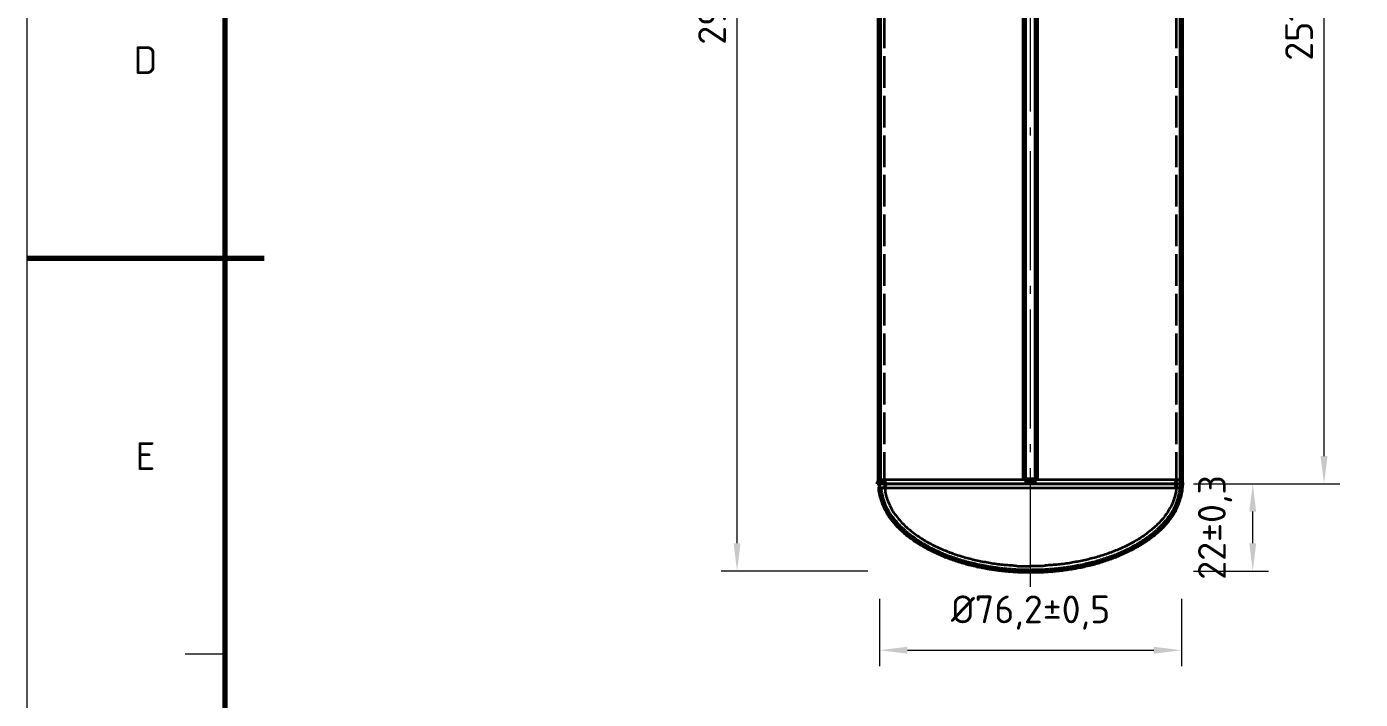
# Model space of a CAD drawing. Header units: millimetres. Extents: x 0 to 594, y 0 to 420.
# Drawn here: x 0 to 168.4, y 154.3 to 239.2 of the extents above; entities that cross this region are included whole.
import ezdxf
from ezdxf.enums import TextEntityAlignment as Align

# ---------------------------------------------------------------- set-up
doc = ezdxf.new("R2010")
doc.units = ezdxf.units.MM
doc.linetypes.add('IRAM-E-TRAZOS', pattern=[5, 4, -1])
doc.linetypes.add('IRAM-F-TRAZO-PUNTO', pattern=[20, 15, -2, 1, -2])
for name, color, linetype, lineweight in [('01-VISIBLE', 7, 'CONTINUOUS', 70), ('02-OCULTA', 4, 'IRAM-E-TRAZOS', 35), ('03-EJE', 1, 'IRAM-F-TRAZO-PUNTO', 18), ('04-COTA', 3, 'CONTINUOUS', 18), ('06-TEXTO', 7, 'CONTINUOUS', 25), ('07-RECUADRO', 7, 'CONTINUOUS', 70), ('08-FINA', 5, 'CONTINUOUS', 18)]:
    doc.layers.add(name, color=color, linetype=linetype, lineweight=lineweight)
doc.styles.add('ISO3098', font='isocpeur.ttf')
doc.dimstyles.new('FLAMA-IRAM', dxfattribs={"dimtxt": 3.5, "dimasz": 3.5, "dimexe": 2, "dimexo": 1.5, "dimgap": 1, "dimtad": 1, "dimdec": 1, "dimtxsty": 'ISO3098', "dimblk": 'IRAM_FLECHA', "dimblk1": 'IRAM_FLECHA', "dimblk2": 'IRAM_FLECHA', "dimcen": 2.5, "dimclrd": 3, "dimclre": 3, "dimclrt": 3, "dimazin": 3, "dimtfac": 1, "dimtmove": 0, "dimatfit": 3, "dimlwd": 18, "dimlwe": 18})

# ---------------------------------------------------------------- blocks, each defined once
blk = doc.blocks.new('IRAM_FLECHA')
blk.add_solid([(0, 0), (-1, 0.125), (-1, -0.125)])

msp = doc.modelspace()

# ---------------------------------------------------------------- linework, layer by layer
at = {"layer": '01-VISIBLE'}
for p, q in [((107.675, 181.89), (107.675, 306.985)), ((125.975, 182), (125.975, 306.875)), ((127.475, 182), (127.475, 306.875)), ((145.775, 181.5), (145.775, 307.375)), ((125.975, 182), (127.475, 182))]:
    msp.add_line(p, q, dxfattribs=at)
for points in [[(107.987, 182), (107.858, 181.983), (107.737, 181.933), (107.634, 181.854), (107.554, 181.75), (107.505, 181.629), (107.487, 181.5)], [(107.681, 181.105), (107.692, 180.905), (107.714, 180.706), (107.749, 180.509), (107.79, 180.313), (107.834, 180.117), (107.88, 179.922), (107.93, 179.728), (107.985, 179.536), (108.044, 179.344), (108.11, 179.155), (108.182, 178.969), (108.261, 178.784), (108.345, 178.603), (108.434, 178.423), (108.528, 178.246), (108.625, 178.071), (108.727, 177.899), (108.832, 177.728), (108.94, 177.56), (109.052, 177.394), (109.168, 177.231), (109.288, 177.07), (109.411, 176.912), (109.537, 176.756), (109.666, 176.603), (109.798, 176.453), (109.933, 176.305), (110.071, 176.159), (110.211, 176.016), (110.354, 175.876), (110.499, 175.737), (110.646, 175.601), (110.795, 175.468), (110.946, 175.337), (111.099, 175.208), (111.255, 175.081), (111.412, 174.957), (111.57, 174.835), (111.731, 174.715), (111.893, 174.597), (112.057, 174.482), (112.222, 174.368), (112.388, 174.257), (112.556, 174.148), (112.725, 174.04), (112.895, 173.935), (113.067, 173.832), (113.24, 173.731), (113.414, 173.631), (113.588, 173.534), (113.764, 173.438), (113.941, 173.344), (114.119, 173.252), (114.298, 173.162), (114.478, 173.074), (114.659, 172.988), (114.84, 172.903), (115.022, 172.82), (115.206, 172.739), (115.389, 172.659), (115.574, 172.581), (115.759, 172.505), (115.945, 172.431), (116.131, 172.358), (116.319, 172.286), (116.506, 172.216), (116.695, 172.148), (116.883, 172.082), (117.073, 172.017), (117.263, 171.953), (117.453, 171.891), (117.644, 171.83), (117.835, 171.771), (118.027, 171.714), (118.219, 171.657), (118.412, 171.603), (118.605, 171.549), (118.799, 171.498), (118.992, 171.447), (119.187, 171.398), (119.381, 171.35), (119.576, 171.304), (119.771, 171.259), (119.967, 171.216), (120.162, 171.173), (120.358, 171.133), (120.555, 171.093), (120.751, 171.055), (120.948, 171.018), (121.145, 170.982), (121.343, 170.948), (121.54, 170.915), (121.738, 170.884), (121.936, 170.853), (122.134, 170.824), (122.332, 170.796), (122.531, 170.77), (122.73, 170.745), (122.928, 170.721), (123.127, 170.698), (123.326, 170.676), (123.526, 170.656), (123.725, 170.637), (123.925, 170.619), (124.124, 170.603), (124.324, 170.588), (124.524, 170.574), (124.724, 170.561), (124.923, 170.549), (125.123, 170.539), (125.324, 170.53), (125.524, 170.522), (125.724, 170.515), (125.924, 170.51), (126.124, 170.506), (126.324, 170.503), (126.525, 170.501), (126.725, 170.5)], [(126.725, 170.5), (126.925, 170.501), (127.125, 170.502), (127.326, 170.505), (127.526, 170.51), (127.726, 170.515), (127.926, 170.522), (128.126, 170.53), (128.326, 170.539), (128.526, 170.549), (128.726, 170.561), (128.926, 170.574), (129.126, 170.588), (129.325, 170.603), (129.525, 170.619), (129.724, 170.637), (129.924, 170.656), (130.123, 170.676), (130.322, 170.698), (130.521, 170.721), (130.72, 170.745), (130.918, 170.77), (131.117, 170.796), (131.315, 170.824), (131.513, 170.853), (131.711, 170.883), (131.909, 170.915), (132.106, 170.948), (132.304, 170.982), (132.501, 171.018), (132.697, 171.055), (132.894, 171.093), (133.09, 171.132), (133.286, 171.173), (133.482, 171.215), (133.677, 171.259), (133.873, 171.304), (134.067, 171.35), (134.262, 171.398), (134.456, 171.447), (134.65, 171.497), (134.843, 171.549), (135.036, 171.602), (135.229, 171.657), (135.421, 171.713), (135.613, 171.771), (135.804, 171.83), (135.995, 171.89), (136.185, 171.952), (136.375, 172.016), (136.564, 172.081), (136.753, 172.148), (136.942, 172.216), (137.129, 172.285), (137.316, 172.357), (137.503, 172.43), (137.689, 172.504), (137.874, 172.581), (138.058, 172.658), (138.242, 172.738), (138.425, 172.819), (138.607, 172.902), (138.789, 172.987), (138.969, 173.073), (139.149, 173.161), (139.328, 173.251), (139.506, 173.343), (139.683, 173.437), (139.859, 173.532), (140.034, 173.63), (140.208, 173.729), (140.38, 173.83), (140.552, 173.933), (140.722, 174.039), (140.892, 174.146), (141.059, 174.255), (141.226, 174.366), (141.391, 174.48), (141.554, 174.595), (141.716, 174.713), (141.877, 174.833), (142.036, 174.955), (142.193, 175.079), (142.348, 175.205), (142.501, 175.334), (142.652, 175.465), (142.802, 175.599), (142.949, 175.735), (143.094, 175.873), (143.236, 176.014), (143.376, 176.157), (143.514, 176.302), (143.649, 176.45), (143.781, 176.6), (143.91, 176.753), (144.037, 176.908), (144.16, 177.066), (144.279, 177.227), (144.395, 177.39), (144.507, 177.556), (144.616, 177.724), (144.721, 177.895), (144.822, 178.068), (144.92, 178.242), (145.014, 178.419), (145.103, 178.598), (145.187, 178.78), (145.266, 178.964), (145.338, 179.151), (145.404, 179.34), (145.464, 179.531), (145.518, 179.724), (145.568, 179.918), (145.615, 180.112), (145.659, 180.308), (145.7, 180.504), (145.735, 180.701), (145.757, 180.9), (145.769, 181.1), (145.774, 181.3), (145.775, 181.5)]]:
    msp.add_lwpolyline(points, dxfattribs=at)
at = {"layer": '02-OCULTA'}
for p, q in [((108.3, 181.5), (108.3, 307.375)), ((125.975, 182), (125.975, 306.875)), ((127.475, 182), (127.475, 306.875)), ((145.15, 181.5), (145.15, 307.375)), ((107.675, 181.5), (107.675, 181.89)), ((127.475, 182), (125.975, 182))]:
    msp.add_line(p, q, dxfattribs=at)
for points in [[(107.987, 182), (108.204, 181.95), (108.378, 181.812), (108.475, 181.611), (108.475, 181.389), (108.378, 181.188), (108.204, 181.05), (107.987, 181)], [(145.462, 182), (145.262, 182), (145.062, 182), (144.861, 182), (144.661, 182), (144.461, 182), (144.26, 182), (144.06, 182), (143.859, 182), (143.659, 182), (143.459, 182), (143.258, 182), (143.058, 182), (142.857, 182), (142.657, 182), (142.456, 182), (142.256, 182), (142.056, 182), (141.855, 182), (141.655, 182), (141.454, 182), (141.254, 182), (141.054, 182), (140.853, 182), (140.653, 182), (140.452, 182), (140.252, 182), (140.052, 182), (139.851, 182), (139.651, 182), (139.45, 182), (139.25, 182), (139.05, 182), (138.849, 182), (138.649, 182), (138.448, 182), (138.248, 182), (138.048, 182), (137.847, 182), (137.647, 182), (137.446, 182), (137.246, 182), (137.046, 182), (136.845, 182), (136.645, 182), (136.444, 182), (136.244, 182), (136.044, 182), (135.843, 182), (135.643, 182), (135.442, 182), (135.242, 182), (135.042, 182), (134.841, 182), (134.641, 182), (134.44, 182), (134.24, 182), (134.04, 182), (133.839, 182), (133.639, 182), (133.438, 182), (133.238, 182), (133.038, 182), (132.837, 182), (132.637, 182), (132.436, 182), (132.236, 182), (132.036, 182), (131.835, 182), (131.635, 182), (131.434, 182), (131.234, 182), (131.034, 182), (130.833, 182), (130.633, 182), (130.432, 182), (130.232, 182), (130.032, 182), (129.831, 182), (129.631, 182), (129.43, 182), (129.23, 182), (129.03, 182), (128.829, 182), (128.629, 182), (128.428, 182), (128.228, 182), (128.028, 182), (127.827, 182), (127.627, 182), (127.426, 182), (127.226, 182), (127.026, 182), (126.825, 182), (126.625, 182), (126.424, 182), (126.224, 182), (126.024, 182), (125.823, 182), (125.623, 182), (125.422, 182), (125.222, 182), (125.022, 182), (124.821, 182), (124.621, 182), (124.42, 182), (124.22, 182), (124.02, 182), (123.819, 182), (123.619, 182), (123.418, 182), (123.218, 182), (123.018, 182), (122.817, 182), (122.617, 182), (122.416, 182), (122.216, 182), (122.016, 182), (121.815, 182), (121.615, 182), (121.414, 182), (121.214, 182), (121.014, 182), (120.813, 182), (120.613, 182), (120.412, 182), (120.212, 182), (120.012, 182), (119.811, 182), (119.611, 182), (119.41, 182), (119.21, 182), (119.01, 182), (118.809, 182), (118.609, 182), (118.408, 182), (118.208, 182), (118.008, 182), (117.807, 182), (117.607, 182), (117.406, 182), (117.206, 182), (117.006, 182), (116.805, 182), (116.605, 182), (116.404, 182), (116.204, 182), (116.004, 182), (115.803, 182), (115.603, 182), (115.402, 182), (115.202, 182), (115.002, 182), (114.801, 182), (114.601, 182), (114.4, 182), (114.2, 182), (114, 182), (113.799, 182), (113.599, 182), (113.398, 182), (113.198, 182), (112.998, 182), (112.797, 182), (112.597, 182), (112.396, 182), (112.196, 182), (111.996, 182), (111.795, 182), (111.595, 182), (111.394, 182), (111.194, 182), (110.994, 182), (110.793, 182), (110.593, 182), (110.392, 182), (110.192, 182), (109.992, 182), (109.791, 182), (109.591, 182), (109.39, 182), (109.19, 182), (108.99, 182), (108.789, 182), (108.589, 182), (108.388, 182), (108.188, 182), (107.987, 182)], [(145.462, 182), (145.262, 182), (145.062, 182), (144.861, 182), (144.661, 182), (144.46, 182), (144.26, 182), (144.06, 182), (143.859, 182), (143.659, 182), (143.458, 182), (143.258, 182), (143.058, 182), (142.857, 182), (142.657, 182), (142.456, 182), (142.256, 182), (142.056, 182), (141.855, 182), (141.655, 182), (141.454, 182), (141.254, 182), (141.054, 182), (140.853, 182), (140.653, 182), (140.452, 182), (140.252, 182), (140.052, 182), (139.851, 182), (139.651, 182), (139.45, 182), (139.25, 182), (139.05, 182), (138.849, 182), (138.649, 182), (138.448, 182), (138.248, 182), (138.048, 182), (137.847, 182), (137.647, 182), (137.446, 182), (137.246, 182), (137.046, 182), (136.845, 182), (136.645, 182), (136.444, 182), (136.244, 182), (136.044, 182), (135.843, 182), (135.643, 182), (135.442, 182), (135.242, 182), (135.042, 182), (134.841, 182), (134.641, 182), (134.44, 182), (134.24, 182), (134.04, 182), (133.839, 182), (133.639, 182), (133.438, 182), (133.238, 182), (133.038, 182), (132.837, 182), (132.637, 182), (132.436, 182), (132.236, 182), (132.036, 182), (131.835, 182), (131.635, 182), (131.434, 182), (131.234, 182), (131.034, 182), (130.833, 182), (130.633, 182), (130.432, 182), (130.232, 182), (130.032, 182), (129.831, 182), (129.631, 182), (129.43, 182), (129.23, 182), (129.03, 182), (128.829, 182), (128.629, 182), (128.428, 182), (128.228, 182), (128.028, 182), (127.827, 182), (127.627, 182), (127.426, 182), (127.226, 182), (127.026, 182), (126.825, 182), (126.625, 182), (126.424, 182), (126.224, 182), (126.024, 182), (125.823, 182), (125.623, 182), (125.422, 182), (125.222, 182), (125.022, 182), (124.821, 182), (124.621, 182), (124.42, 182), (124.22, 182), (124.02, 182), (123.819, 182), (123.619, 182), (123.418, 182), (123.218, 182), (123.018, 182), (122.817, 182), (122.617, 182), (122.416, 182), (122.216, 182), (122.016, 182), (121.815, 182), (121.615, 182), (121.414, 182), (121.214, 182), (121.014, 182), (120.813, 182), (120.613, 182), (120.412, 182), (120.212, 182), (120.012, 182), (119.811, 182), (119.611, 182), (119.41, 182), (119.21, 182), (119.01, 182), (118.809, 182), (118.609, 182), (118.408, 182), (118.208, 182), (118.008, 182), (117.807, 182), (117.607, 182), (117.406, 182), (117.206, 182), (117.006, 182), (116.805, 182), (116.605, 182), (116.404, 182), (116.204, 182), (116.004, 182), (115.803, 182), (115.603, 182), (115.402, 182), (115.202, 182), (115.002, 182), (114.801, 182), (114.601, 182), (114.4, 182), (114.2, 182), (114, 182), (113.799, 182), (113.599, 182), (113.398, 182), (113.198, 182), (112.998, 182), (112.797, 182), (112.597, 182), (112.396, 182), (112.196, 182), (111.996, 182), (111.795, 182), (111.595, 182), (111.394, 182), (111.194, 182), (110.994, 182), (110.793, 182), (110.593, 182), (110.392, 182), (110.192, 182), (109.992, 182), (109.791, 182), (109.591, 182), (109.39, 182), (109.19, 182), (108.99, 182), (108.789, 182), (108.589, 182), (108.388, 182), (108.188, 182), (107.987, 182)], [(107.487, 181.5), (107.505, 181.371), (107.554, 181.25), (107.634, 181.146), (107.737, 181.067), (107.858, 181.017), (107.987, 181)], [(145.775, 181.5), (145.574, 181.5), (145.374, 181.5), (145.173, 181.5), (144.973, 181.5), (144.772, 181.5), (144.572, 181.5), (144.371, 181.5), (144.171, 181.5), (143.97, 181.5), (143.77, 181.5), (143.569, 181.5), (143.369, 181.5), (143.168, 181.5), (142.968, 181.5), (142.767, 181.5), (142.567, 181.5), (142.366, 181.5), (142.166, 181.5), (141.965, 181.5), (141.764, 181.5), (141.564, 181.5), (141.363, 181.5), (141.163, 181.5), (140.962, 181.5), (140.762, 181.5), (140.561, 181.5), (140.361, 181.5), (140.16, 181.5), (139.96, 181.5), (139.759, 181.5), (139.559, 181.5), (139.358, 181.5), (139.158, 181.5), (138.957, 181.5), (138.757, 181.5), (138.556, 181.5), (138.356, 181.5), (138.155, 181.5), (137.954, 181.5), (137.754, 181.5), (137.553, 181.5), (137.353, 181.5), (137.152, 181.5), (136.952, 181.5), (136.751, 181.5), (136.551, 181.5), (136.35, 181.5), (136.15, 181.5), (135.949, 181.5), (135.749, 181.5), (135.548, 181.5), (135.348, 181.5), (135.147, 181.5), (134.947, 181.5), (134.746, 181.5), (134.546, 181.5), (134.345, 181.5), (134.144, 181.5), (133.944, 181.5), (133.743, 181.5), (133.543, 181.5), (133.342, 181.5), (133.142, 181.5), (132.941, 181.5), (132.741, 181.5), (132.54, 181.5), (132.34, 181.5), (132.139, 181.5), (131.939, 181.5), (131.738, 181.5), (131.538, 181.5), (131.337, 181.5), (131.137, 181.5), (130.936, 181.5), (130.736, 181.5), (130.535, 181.5), (130.334, 181.5), (130.134, 181.5), (129.933, 181.5), (129.733, 181.5), (129.532, 181.5), (129.332, 181.5), (129.131, 181.5), (128.931, 181.5), (128.73, 181.5), (128.53, 181.5), (128.329, 181.5), (128.129, 181.5), (127.928, 181.5), (127.728, 181.5), (127.527, 181.5), (127.327, 181.5), (127.126, 181.5), (126.926, 181.5), (126.725, 181.5), (126.524, 181.5), (126.324, 181.5), (126.123, 181.5), (125.923, 181.5), (125.722, 181.5), (125.522, 181.5), (125.321, 181.5), (125.121, 181.5), (124.92, 181.5), (124.72, 181.5), (124.519, 181.5), (124.319, 181.5), (124.118, 181.5), (123.918, 181.5), (123.717, 181.5), (123.517, 181.5), (123.316, 181.5), (123.116, 181.5), (122.915, 181.5), (122.714, 181.5), (122.514, 181.5), (122.313, 181.5), (122.113, 181.5), (121.912, 181.5), (121.712, 181.5), (121.511, 181.5), (121.311, 181.5), (121.11, 181.5), (120.91, 181.5), (120.709, 181.5), (120.509, 181.5), (120.308, 181.5), (120.108, 181.5), (119.907, 181.5), (119.707, 181.5), (119.506, 181.5), (119.306, 181.5), (119.105, 181.5), (118.904, 181.5), (118.704, 181.5), (118.503, 181.5), (118.303, 181.5), (118.102, 181.5), (117.902, 181.5), (117.701, 181.5), (117.501, 181.5), (117.3, 181.5), (117.1, 181.5), (116.899, 181.5), (116.699, 181.5), (116.498, 181.5), (116.298, 181.5), (116.097, 181.5), (115.897, 181.5), (115.696, 181.5), (115.496, 181.5), (115.295, 181.5), (115.094, 181.5), (114.894, 181.5), (114.693, 181.5), (114.493, 181.5), (114.292, 181.5), (114.092, 181.5), (113.891, 181.5), (113.691, 181.5), (113.49, 181.5), (113.29, 181.5), (113.089, 181.5), (112.889, 181.5), (112.688, 181.5), (112.488, 181.5), (112.287, 181.5), (112.087, 181.5), (111.886, 181.5), (111.686, 181.5), (111.485, 181.5), (111.284, 181.5), (111.084, 181.5), (110.883, 181.5), (110.683, 181.5), (110.482, 181.5), (110.282, 181.5), (110.081, 181.5), (109.881, 181.5), (109.68, 181.5), (109.48, 181.5), (109.279, 181.5), (109.079, 181.5), (108.878, 181.5), (108.678, 181.5), (108.477, 181.5), (108.277, 181.5), (108.076, 181.5), (107.876, 181.5), (107.675, 181.5)], [(107.675, 181.5), (107.876, 181.5), (108.076, 181.5), (108.277, 181.5), (108.477, 181.5), (108.678, 181.5), (108.878, 181.5), (109.079, 181.5), (109.279, 181.5), (109.48, 181.5), (109.68, 181.5), (109.881, 181.5), (110.081, 181.5), (110.282, 181.5), (110.482, 181.5), (110.683, 181.5), (110.883, 181.5), (111.084, 181.5), (111.284, 181.5), (111.485, 181.5), (111.686, 181.5), (111.886, 181.5), (112.087, 181.5), (112.287, 181.5), (112.488, 181.5), (112.688, 181.5), (112.889, 181.5), (113.089, 181.5), (113.29, 181.5), (113.49, 181.5), (113.691, 181.5), (113.891, 181.5), (114.092, 181.5), (114.292, 181.5), (114.493, 181.5), (114.693, 181.5), (114.894, 181.5), (115.094, 181.5), (115.295, 181.5), (115.496, 181.5), (115.696, 181.5), (115.897, 181.5), (116.097, 181.5), (116.298, 181.5), (116.498, 181.5), (116.699, 181.5), (116.899, 181.5), (117.1, 181.5), (117.3, 181.5), (117.501, 181.5), (117.701, 181.5), (117.902, 181.5), (118.102, 181.5), (118.303, 181.5), (118.503, 181.5), (118.704, 181.5), (118.904, 181.5), (119.105, 181.5), (119.306, 181.5), (119.506, 181.5), (119.707, 181.5), (119.907, 181.5), (120.108, 181.5), (120.308, 181.5), (120.509, 181.5), (120.709, 181.5), (120.91, 181.5), (121.11, 181.5), (121.311, 181.5), (121.511, 181.5), (121.712, 181.5), (121.912, 181.5), (122.113, 181.5), (122.313, 181.5), (122.514, 181.5), (122.714, 181.5), (122.915, 181.5), (123.116, 181.5), (123.316, 181.5), (123.517, 181.5), (123.717, 181.5), (123.918, 181.5), (124.118, 181.5), (124.319, 181.5), (124.519, 181.5), (124.72, 181.5), (124.92, 181.5), (125.121, 181.5), (125.321, 181.5), (125.522, 181.5), (125.722, 181.5), (125.923, 181.5), (126.123, 181.5), (126.324, 181.5), (126.524, 181.5), (126.725, 181.5), (126.926, 181.5), (127.126, 181.5), (127.327, 181.5), (127.527, 181.5), (127.728, 181.5), (127.928, 181.5), (128.129, 181.5), (128.329, 181.5), (128.53, 181.5), (128.73, 181.5), (128.931, 181.5), (129.131, 181.5), (129.332, 181.5), (129.532, 181.5), (129.733, 181.5), (129.933, 181.5), (130.134, 181.5), (130.334, 181.5), (130.535, 181.5), (130.736, 181.5), (130.936, 181.5), (131.137, 181.5), (131.337, 181.5), (131.538, 181.5), (131.738, 181.5), (131.939, 181.5), (132.139, 181.5), (132.34, 181.5), (132.54, 181.5), (132.741, 181.5), (132.941, 181.5), (133.142, 181.5), (133.342, 181.5), (133.543, 181.5), (133.743, 181.5), (133.944, 181.5), (134.144, 181.5), (134.345, 181.5), (134.546, 181.5), (134.746, 181.5), (134.947, 181.5), (135.147, 181.5), (135.348, 181.5), (135.548, 181.5), (135.749, 181.5), (135.949, 181.5), (136.15, 181.5), (136.35, 181.5), (136.551, 181.5), (136.751, 181.5), (136.952, 181.5), (137.152, 181.5), (137.353, 181.5), (137.553, 181.5), (137.754, 181.5), (137.954, 181.5), (138.155, 181.5), (138.356, 181.5), (138.556, 181.5), (138.757, 181.5), (138.957, 181.5), (139.158, 181.5), (139.358, 181.5), (139.559, 181.5), (139.759, 181.5), (139.96, 181.5), (140.16, 181.5), (140.361, 181.5), (140.561, 181.5), (140.762, 181.5), (140.962, 181.5), (141.163, 181.5), (141.363, 181.5), (141.564, 181.5), (141.764, 181.5), (141.965, 181.5), (142.166, 181.5), (142.366, 181.5), (142.567, 181.5), (142.767, 181.5), (142.968, 181.5), (143.168, 181.5), (143.369, 181.5), (143.569, 181.5), (143.77, 181.5), (143.97, 181.5), (144.171, 181.5), (144.371, 181.5), (144.572, 181.5), (144.772, 181.5), (144.973, 181.5), (145.173, 181.5), (145.374, 181.5), (145.574, 181.5), (145.775, 181.5)], [(145.775, 181.5), (145.574, 181.5), (145.374, 181.5), (145.173, 181.5), (144.973, 181.5), (144.772, 181.5), (144.572, 181.5), (144.371, 181.5), (144.171, 181.5), (143.97, 181.5), (143.77, 181.5), (143.569, 181.5), (143.369, 181.5), (143.168, 181.5), (142.968, 181.5), (142.767, 181.5), (142.567, 181.5), (142.366, 181.5), (142.166, 181.5), (141.965, 181.5), (141.764, 181.5), (141.564, 181.5), (141.363, 181.5), (141.163, 181.5), (140.962, 181.5), (140.762, 181.5), (140.561, 181.5), (140.361, 181.5), (140.16, 181.5), (139.96, 181.5), (139.759, 181.5), (139.559, 181.5), (139.358, 181.5), (139.158, 181.5), (138.957, 181.5), (138.757, 181.5), (138.556, 181.5), (138.356, 181.5), (138.155, 181.5), (137.954, 181.5), (137.754, 181.5), (137.553, 181.5), (137.353, 181.5), (137.152, 181.5), (136.952, 181.5), (136.751, 181.5), (136.551, 181.5), (136.35, 181.5), (136.15, 181.5), (135.949, 181.5), (135.749, 181.5), (135.548, 181.5), (135.348, 181.5), (135.147, 181.5), (134.947, 181.5), (134.746, 181.5), (134.546, 181.5), (134.345, 181.5), (134.144, 181.5), (133.944, 181.5), (133.743, 181.5), (133.543, 181.5), (133.342, 181.5), (133.142, 181.5), (132.941, 181.5), (132.741, 181.5), (132.54, 181.5), (132.34, 181.5), (132.139, 181.5), (131.939, 181.5), (131.738, 181.5), (131.538, 181.5), (131.337, 181.5), (131.137, 181.5), (130.936, 181.5), (130.736, 181.5), (130.535, 181.5), (130.334, 181.5), (130.134, 181.5), (129.933, 181.5), (129.733, 181.5), (129.532, 181.5), (129.332, 181.5), (129.131, 181.5), (128.931, 181.5), (128.73, 181.5), (128.53, 181.5), (128.329, 181.5), (128.129, 181.5), (127.928, 181.5), (127.728, 181.5), (127.527, 181.5), (127.327, 181.5), (127.126, 181.5), (126.926, 181.5), (126.725, 181.5), (126.524, 181.5), (126.324, 181.5), (126.123, 181.5), (125.923, 181.5), (125.722, 181.5), (125.522, 181.5), (125.321, 181.5), (125.121, 181.5), (124.92, 181.5), (124.72, 181.5), (124.519, 181.5), (124.319, 181.5), (124.118, 181.5), (123.918, 181.5), (123.717, 181.5), (123.517, 181.5), (123.316, 181.5), (123.116, 181.5), (122.915, 181.5), (122.714, 181.5), (122.514, 181.5), (122.313, 181.5), (122.113, 181.5), (121.912, 181.5), (121.712, 181.5), (121.511, 181.5), (121.311, 181.5), (121.11, 181.5), (120.91, 181.5), (120.709, 181.5), (120.509, 181.5), (120.308, 181.5), (120.108, 181.5), (119.907, 181.5), (119.707, 181.5), (119.506, 181.5), (119.306, 181.5), (119.105, 181.5), (118.904, 181.5), (118.704, 181.5), (118.503, 181.5), (118.303, 181.5), (118.102, 181.5), (117.902, 181.5), (117.701, 181.5), (117.501, 181.5), (117.3, 181.5), (117.1, 181.5), (116.899, 181.5), (116.699, 181.5), (116.498, 181.5), (116.298, 181.5), (116.097, 181.5), (115.897, 181.5), (115.696, 181.5), (115.496, 181.5), (115.295, 181.5), (115.094, 181.5), (114.894, 181.5), (114.693, 181.5), (114.493, 181.5), (114.292, 181.5), (114.092, 181.5), (113.891, 181.5), (113.691, 181.5), (113.49, 181.5), (113.29, 181.5), (113.089, 181.5), (112.889, 181.5), (112.688, 181.5), (112.488, 181.5), (112.287, 181.5), (112.087, 181.5), (111.886, 181.5), (111.686, 181.5), (111.485, 181.5), (111.284, 181.5), (111.084, 181.5), (110.883, 181.5), (110.683, 181.5), (110.482, 181.5), (110.282, 181.5), (110.081, 181.5), (109.881, 181.5), (109.68, 181.5), (109.48, 181.5), (109.279, 181.5), (109.079, 181.5), (108.878, 181.5), (108.678, 181.5), (108.477, 181.5), (108.277, 181.5), (108.076, 181.5), (107.876, 181.5), (107.675, 181.5)], [(107.675, 181.5), (107.876, 181.5), (108.076, 181.5), (108.277, 181.5), (108.477, 181.5), (108.678, 181.5), (108.878, 181.5), (109.079, 181.5), (109.279, 181.5), (109.48, 181.5), (109.68, 181.5), (109.881, 181.5), (110.081, 181.5), (110.282, 181.5), (110.482, 181.5), (110.683, 181.5), (110.883, 181.5), (111.084, 181.5), (111.284, 181.5), (111.485, 181.5), (111.686, 181.5), (111.886, 181.5), (112.087, 181.5), (112.287, 181.5), (112.488, 181.5), (112.688, 181.5), (112.889, 181.5), (113.089, 181.5), (113.29, 181.5), (113.49, 181.5), (113.691, 181.5), (113.891, 181.5), (114.092, 181.5), (114.292, 181.5), (114.493, 181.5), (114.693, 181.5), (114.894, 181.5), (115.094, 181.5), (115.295, 181.5), (115.496, 181.5), (115.696, 181.5), (115.897, 181.5), (116.097, 181.5), (116.298, 181.5), (116.498, 181.5), (116.699, 181.5), (116.899, 181.5), (117.1, 181.5), (117.3, 181.5), (117.501, 181.5), (117.701, 181.5), (117.902, 181.5), (118.102, 181.5), (118.303, 181.5), (118.503, 181.5), (118.704, 181.5), (118.904, 181.5), (119.105, 181.5), (119.306, 181.5), (119.506, 181.5), (119.707, 181.5), (119.907, 181.5), (120.108, 181.5), (120.308, 181.5), (120.509, 181.5), (120.709, 181.5), (120.91, 181.5), (121.11, 181.5), (121.311, 181.5), (121.511, 181.5), (121.712, 181.5), (121.912, 181.5), (122.113, 181.5), (122.313, 181.5), (122.514, 181.5), (122.714, 181.5), (122.915, 181.5), (123.116, 181.5), (123.316, 181.5), (123.517, 181.5), (123.717, 181.5), (123.918, 181.5), (124.118, 181.5), (124.319, 181.5), (124.519, 181.5), (124.72, 181.5), (124.92, 181.5), (125.121, 181.5), (125.321, 181.5), (125.522, 181.5), (125.722, 181.5), (125.923, 181.5), (126.123, 181.5), (126.324, 181.5), (126.524, 181.5), (126.725, 181.5), (126.926, 181.5), (127.126, 181.5), (127.327, 181.5), (127.527, 181.5), (127.728, 181.5), (127.928, 181.5), (128.129, 181.5), (128.329, 181.5), (128.53, 181.5), (128.73, 181.5), (128.931, 181.5), (129.131, 181.5), (129.332, 181.5), (129.532, 181.5), (129.733, 181.5), (129.933, 181.5), (130.134, 181.5), (130.334, 181.5), (130.535, 181.5), (130.736, 181.5), (130.936, 181.5), (131.137, 181.5), (131.337, 181.5), (131.538, 181.5), (131.738, 181.5), (131.939, 181.5), (132.139, 181.5), (132.34, 181.5), (132.54, 181.5), (132.741, 181.5), (132.941, 181.5), (133.142, 181.5), (133.342, 181.5), (133.543, 181.5), (133.743, 181.5), (133.944, 181.5), (134.144, 181.5), (134.345, 181.5), (134.546, 181.5), (134.746, 181.5), (134.947, 181.5), (135.147, 181.5), (135.348, 181.5), (135.548, 181.5), (135.749, 181.5), (135.949, 181.5), (136.15, 181.5), (136.35, 181.5), (136.551, 181.5), (136.751, 181.5), (136.952, 181.5), (137.152, 181.5), (137.353, 181.5), (137.553, 181.5), (137.754, 181.5), (137.954, 181.5), (138.155, 181.5), (138.356, 181.5), (138.556, 181.5), (138.757, 181.5), (138.957, 181.5), (139.158, 181.5), (139.358, 181.5), (139.559, 181.5), (139.759, 181.5), (139.96, 181.5), (140.16, 181.5), (140.361, 181.5), (140.561, 181.5), (140.762, 181.5), (140.962, 181.5), (141.163, 181.5), (141.363, 181.5), (141.564, 181.5), (141.764, 181.5), (141.965, 181.5), (142.166, 181.5), (142.366, 181.5), (142.567, 181.5), (142.767, 181.5), (142.968, 181.5), (143.168, 181.5), (143.369, 181.5), (143.569, 181.5), (143.77, 181.5), (143.97, 181.5), (144.171, 181.5), (144.371, 181.5), (144.572, 181.5), (144.772, 181.5), (144.973, 181.5), (145.173, 181.5), (145.374, 181.5), (145.574, 181.5), (145.775, 181.5)], [(107.675, 181.5), (107.675, 181.434), (107.675, 181.368), (107.676, 181.302), (107.677, 181.237), (107.679, 181.171), (107.681, 181.105)], [(107.987, 181), (108.188, 181), (108.388, 181), (108.589, 181), (108.789, 181), (108.99, 181), (109.19, 181), (109.39, 181), (109.591, 181), (109.791, 181), (109.992, 181), (110.192, 181), (110.392, 181), (110.593, 181), (110.793, 181), (110.994, 181), (111.194, 181), (111.394, 181), (111.595, 181), (111.795, 181), (111.996, 181), (112.196, 181), (112.396, 181), (112.597, 181), (112.797, 181), (112.998, 181), (113.198, 181), (113.398, 181), (113.599, 181), (113.799, 181), (114, 181), (114.2, 181), (114.4, 181), (114.601, 181), (114.801, 181), (115.002, 181), (115.202, 181), (115.402, 181), (115.603, 181), (115.803, 181), (116.004, 181), (116.204, 181), (116.404, 181), (116.605, 181), (116.805, 181), (117.006, 181), (117.206, 181), (117.406, 181), (117.607, 181), (117.807, 181), (118.008, 181), (118.208, 181), (118.408, 181), (118.609, 181), (118.809, 181), (119.01, 181), (119.21, 181), (119.41, 181), (119.611, 181), (119.811, 181), (120.012, 181), (120.212, 181), (120.412, 181), (120.613, 181), (120.813, 181), (121.014, 181), (121.214, 181), (121.414, 181), (121.615, 181), (121.815, 181), (122.016, 181), (122.216, 181), (122.416, 181), (122.617, 181), (122.817, 181), (123.018, 181), (123.218, 181), (123.418, 181), (123.619, 181), (123.819, 181), (124.02, 181), (124.22, 181), (124.42, 181), (124.621, 181), (124.821, 181), (125.022, 181), (125.222, 181), (125.422, 181), (125.623, 181), (125.823, 181), (126.024, 181), (126.224, 181), (126.424, 181), (126.625, 181), (126.825, 181), (127.026, 181), (127.226, 181), (127.426, 181), (127.627, 181), (127.827, 181), (128.028, 181), (128.228, 181), (128.428, 181), (128.629, 181), (128.829, 181), (129.03, 181), (129.23, 181), (129.43, 181), (129.631, 181), (129.831, 181), (130.032, 181), (130.232, 181), (130.432, 181), (130.633, 181), (130.833, 181), (131.034, 181), (131.234, 181), (131.434, 181), (131.635, 181), (131.835, 181), (132.036, 181), (132.236, 181), (132.436, 181), (132.637, 181), (132.837, 181), (133.038, 181), (133.238, 181), (133.438, 181), (133.639, 181), (133.839, 181), (134.04, 181), (134.24, 181), (134.44, 181), (134.641, 181), (134.841, 181), (135.042, 181), (135.242, 181), (135.442, 181), (135.643, 181), (135.843, 181), (136.044, 181), (136.244, 181), (136.444, 181), (136.645, 181), (136.845, 181), (137.046, 181), (137.246, 181), (137.446, 181), (137.647, 181), (137.847, 181), (138.048, 181), (138.248, 181), (138.448, 181), (138.649, 181), (138.849, 181), (139.05, 181), (139.25, 181), (139.45, 181), (139.651, 181), (139.851, 181), (140.052, 181), (140.252, 181), (140.452, 181), (140.653, 181), (140.853, 181), (141.054, 181), (141.254, 181), (141.454, 181), (141.655, 181), (141.855, 181), (142.056, 181), (142.256, 181), (142.456, 181), (142.657, 181), (142.857, 181), (143.058, 181), (143.258, 181), (143.458, 181), (143.659, 181), (143.859, 181), (144.06, 181), (144.26, 181), (144.46, 181), (144.661, 181), (144.861, 181), (145.062, 181), (145.262, 181), (145.462, 181)], [(107.987, 181), (108.188, 181), (108.388, 181), (108.589, 181), (108.789, 181), (108.989, 181), (109.19, 181), (109.39, 181), (109.591, 181), (109.791, 181), (109.991, 181), (110.192, 181), (110.392, 181), (110.593, 181), (110.793, 181), (110.993, 181), (111.194, 181), (111.394, 181), (111.595, 181), (111.795, 181), (111.996, 181), (112.196, 181), (112.396, 181), (112.597, 181), (112.797, 181), (112.998, 181), (113.198, 181), (113.398, 181), (113.599, 181), (113.799, 181), (114, 181), (114.2, 181), (114.4, 181), (114.601, 181), (114.801, 181), (115.002, 181), (115.202, 181), (115.402, 181), (115.603, 181), (115.803, 181), (116.004, 181), (116.204, 181), (116.404, 181), (116.605, 181), (116.805, 181), (117.006, 181), (117.206, 181), (117.406, 181), (117.607, 181), (117.807, 181), (118.008, 181), (118.208, 181), (118.408, 181), (118.609, 181), (118.809, 181), (119.01, 181), (119.21, 181), (119.41, 181), (119.611, 181), (119.811, 181), (120.012, 181), (120.212, 181), (120.412, 181), (120.613, 181), (120.813, 181), (121.014, 181), (121.214, 181), (121.414, 181), (121.615, 181), (121.815, 181), (122.016, 181), (122.216, 181), (122.416, 181), (122.617, 181), (122.817, 181), (123.018, 181), (123.218, 181), (123.418, 181), (123.619, 181), (123.819, 181), (124.02, 181), (124.22, 181), (124.42, 181), (124.621, 181), (124.821, 181), (125.022, 181), (125.222, 181), (125.422, 181), (125.623, 181), (125.823, 181), (126.024, 181), (126.224, 181), (126.424, 181), (126.625, 181), (126.825, 181), (127.026, 181), (127.226, 181), (127.426, 181), (127.627, 181), (127.827, 181), (128.028, 181), (128.228, 181), (128.428, 181), (128.629, 181), (128.829, 181), (129.03, 181), (129.23, 181), (129.43, 181), (129.631, 181), (129.831, 181), (130.032, 181), (130.232, 181), (130.432, 181), (130.633, 181), (130.833, 181), (131.034, 181), (131.234, 181), (131.434, 181), (131.635, 181), (131.835, 181), (132.036, 181), (132.236, 181), (132.436, 181), (132.637, 181), (132.837, 181), (133.038, 181), (133.238, 181), (133.438, 181), (133.639, 181), (133.839, 181), (134.04, 181), (134.24, 181), (134.44, 181), (134.641, 181), (134.841, 181), (135.042, 181), (135.242, 181), (135.442, 181), (135.643, 181), (135.843, 181), (136.044, 181), (136.244, 181), (136.444, 181), (136.645, 181), (136.845, 181), (137.046, 181), (137.246, 181), (137.446, 181), (137.647, 181), (137.847, 181), (138.048, 181), (138.248, 181), (138.448, 181), (138.649, 181), (138.849, 181), (139.05, 181), (139.25, 181), (139.45, 181), (139.651, 181), (139.851, 181), (140.052, 181), (140.252, 181), (140.452, 181), (140.653, 181), (140.853, 181), (141.054, 181), (141.254, 181), (141.454, 181), (141.655, 181), (141.855, 181), (142.056, 181), (142.256, 181), (142.456, 181), (142.657, 181), (142.857, 181), (143.058, 181), (143.258, 181), (143.458, 181), (143.659, 181), (143.859, 181), (144.06, 181), (144.26, 181), (144.46, 181), (144.661, 181), (144.861, 181), (145.062, 181), (145.262, 181), (145.462, 181)], [(145.15, 181.5), (144.95, 181.5), (144.749, 181.5), (144.549, 181.5), (144.349, 181.5), (144.149, 181.5), (143.948, 181.5), (143.748, 181.5), (143.548, 181.5), (143.348, 181.5), (143.147, 181.5), (142.947, 181.5), (142.747, 181.5), (142.546, 181.5), (142.346, 181.5), (142.146, 181.5), (141.946, 181.5), (141.745, 181.5), (141.545, 181.5), (141.345, 181.5), (141.145, 181.5), (140.944, 181.5), (140.744, 181.5), (140.544, 181.5), (140.343, 181.5), (140.143, 181.5), (139.943, 181.5), (139.743, 181.5), (139.542, 181.5), (139.342, 181.5), (139.142, 181.5), (138.942, 181.5), (138.741, 181.5), (138.541, 181.5), (138.341, 181.5), (138.14, 181.5), (137.94, 181.5), (137.74, 181.5), (137.54, 181.5), (137.339, 181.5), (137.139, 181.5), (136.939, 181.5), (136.739, 181.5), (136.538, 181.5), (136.338, 181.5), (136.138, 181.5), (135.938, 181.5), (135.737, 181.5), (135.537, 181.5), (135.337, 181.5), (135.136, 181.5), (134.936, 181.5), (134.736, 181.5), (134.536, 181.5), (134.335, 181.5), (134.135, 181.5), (133.935, 181.5), (133.735, 181.5), (133.534, 181.5), (133.334, 181.5), (133.134, 181.5), (132.933, 181.5), (132.733, 181.5), (132.533, 181.5), (132.333, 181.5), (132.132, 181.5), (131.932, 181.5), (131.732, 181.5), (131.532, 181.5), (131.331, 181.5), (131.131, 181.5), (130.931, 181.5), (130.73, 181.5), (130.53, 181.5), (130.33, 181.5), (130.13, 181.5), (129.929, 181.5), (129.729, 181.5), (129.529, 181.5), (129.329, 181.5), (129.128, 181.5), (128.928, 181.5), (128.728, 181.5), (128.527, 181.5), (128.327, 181.5), (128.127, 181.5), (127.927, 181.5), (127.726, 181.5), (127.526, 181.5), (127.326, 181.5), (127.126, 181.5), (126.925, 181.5), (126.725, 181.5), (126.525, 181.5), (126.324, 181.5), (126.124, 181.5), (125.924, 181.5), (125.724, 181.5), (125.523, 181.5), (125.323, 181.5), (125.123, 181.5), (124.923, 181.5), (124.722, 181.5), (124.522, 181.5), (124.322, 181.5), (124.121, 181.5), (123.921, 181.5), (123.721, 181.5), (123.521, 181.5), (123.32, 181.5), (123.12, 181.5), (122.92, 181.5), (122.72, 181.5), (122.519, 181.5), (122.319, 181.5), (122.119, 181.5), (121.918, 181.5), (121.718, 181.5), (121.518, 181.5), (121.318, 181.5), (121.117, 181.5), (120.917, 181.5), (120.717, 181.5), (120.517, 181.5), (120.316, 181.5), (120.116, 181.5), (119.916, 181.5), (119.715, 181.5), (119.515, 181.5), (119.315, 181.5), (119.115, 181.5), (118.914, 181.5), (118.714, 181.5), (118.514, 181.5), (118.314, 181.5), (118.113, 181.5), (117.913, 181.5), (117.713, 181.5), (117.513, 181.5), (117.312, 181.5), (117.112, 181.5), (116.912, 181.5), (116.711, 181.5), (116.511, 181.5), (116.311, 181.5), (116.111, 181.5), (115.91, 181.5), (115.71, 181.5), (115.51, 181.5), (115.31, 181.5), (115.109, 181.5), (114.909, 181.5), (114.709, 181.5), (114.508, 181.5), (114.308, 181.5), (114.108, 181.5), (113.908, 181.5), (113.707, 181.5), (113.507, 181.5), (113.307, 181.5), (113.107, 181.5), (112.906, 181.5), (112.706, 181.5), (112.506, 181.5), (112.305, 181.5), (112.105, 181.5), (111.905, 181.5), (111.705, 181.5), (111.504, 181.5), (111.304, 181.5), (111.104, 181.5), (110.904, 181.5), (110.703, 181.5), (110.503, 181.5), (110.303, 181.5), (110.102, 181.5), (109.902, 181.5), (109.702, 181.5), (109.502, 181.5), (109.301, 181.5), (109.101, 181.5), (108.901, 181.5), (108.701, 181.5), (108.5, 181.5), (108.3, 181.5)], [(108.3, 181.5), (108.5, 181.5), (108.701, 181.5), (108.901, 181.5), (109.101, 181.5), (109.301, 181.5), (109.502, 181.5), (109.702, 181.5), (109.902, 181.5), (110.102, 181.5), (110.303, 181.5), (110.503, 181.5), (110.703, 181.5), (110.904, 181.5), (111.104, 181.5), (111.304, 181.5), (111.504, 181.5), (111.705, 181.5), (111.905, 181.5), (112.105, 181.5), (112.305, 181.5), (112.506, 181.5), (112.706, 181.5), (112.906, 181.5), (113.107, 181.5), (113.307, 181.5), (113.507, 181.5), (113.707, 181.5), (113.908, 181.5), (114.108, 181.5), (114.308, 181.5), (114.508, 181.5), (114.709, 181.5), (114.909, 181.5), (115.109, 181.5), (115.31, 181.5), (115.51, 181.5), (115.71, 181.5), (115.91, 181.5), (116.111, 181.5), (116.311, 181.5), (116.511, 181.5), (116.711, 181.5), (116.912, 181.5), (117.112, 181.5), (117.312, 181.5), (117.513, 181.5), (117.713, 181.5), (117.913, 181.5), (118.113, 181.5), (118.314, 181.5), (118.514, 181.5), (118.714, 181.5), (118.914, 181.5), (119.115, 181.5), (119.315, 181.5), (119.515, 181.5), (119.715, 181.5), (119.916, 181.5), (120.116, 181.5), (120.316, 181.5), (120.517, 181.5), (120.717, 181.5), (120.917, 181.5), (121.117, 181.5), (121.318, 181.5), (121.518, 181.5), (121.718, 181.5), (121.918, 181.5), (122.119, 181.5), (122.319, 181.5), (122.519, 181.5), (122.72, 181.5), (122.92, 181.5), (123.12, 181.5), (123.32, 181.5), (123.521, 181.5), (123.721, 181.5), (123.921, 181.5), (124.121, 181.5), (124.322, 181.5), (124.522, 181.5), (124.722, 181.5), (124.923, 181.5), (125.123, 181.5), (125.323, 181.5), (125.523, 181.5), (125.724, 181.5), (125.924, 181.5), (126.124, 181.5), (126.324, 181.5), (126.525, 181.5), (126.725, 181.5), (126.925, 181.5), (127.126, 181.5), (127.326, 181.5), (127.526, 181.5), (127.726, 181.5), (127.927, 181.5), (128.127, 181.5), (128.327, 181.5), (128.527, 181.5), (128.728, 181.5), (128.928, 181.5), (129.128, 181.5), (129.329, 181.5), (129.529, 181.5), (129.729, 181.5), (129.929, 181.5), (130.13, 181.5), (130.33, 181.5), (130.53, 181.5), (130.73, 181.5), (130.931, 181.5), (131.131, 181.5), (131.331, 181.5), (131.532, 181.5), (131.732, 181.5), (131.932, 181.5), (132.132, 181.5), (132.333, 181.5), (132.533, 181.5), (132.733, 181.5), (132.933, 181.5), (133.134, 181.5), (133.334, 181.5), (133.534, 181.5), (133.735, 181.5), (133.935, 181.5), (134.135, 181.5), (134.335, 181.5), (134.536, 181.5), (134.736, 181.5), (134.936, 181.5), (135.136, 181.5), (135.337, 181.5), (135.537, 181.5), (135.737, 181.5), (135.938, 181.5), (136.138, 181.5), (136.338, 181.5), (136.538, 181.5), (136.739, 181.5), (136.939, 181.5), (137.139, 181.5), (137.339, 181.5), (137.54, 181.5), (137.74, 181.5), (137.94, 181.5), (138.14, 181.5), (138.341, 181.5), (138.541, 181.5), (138.741, 181.5), (138.942, 181.5), (139.142, 181.5), (139.342, 181.5), (139.542, 181.5), (139.743, 181.5), (139.943, 181.5), (140.143, 181.5), (140.343, 181.5), (140.544, 181.5), (140.744, 181.5), (140.944, 181.5), (141.145, 181.5), (141.345, 181.5), (141.545, 181.5), (141.745, 181.5), (141.946, 181.5), (142.146, 181.5), (142.346, 181.5), (142.546, 181.5), (142.747, 181.5), (142.947, 181.5), (143.147, 181.5), (143.348, 181.5), (143.548, 181.5), (143.748, 181.5), (143.948, 181.5), (144.149, 181.5), (144.349, 181.5), (144.549, 181.5), (144.749, 181.5), (144.95, 181.5), (145.15, 181.5)], [(145.15, 181.5), (144.95, 181.5), (144.749, 181.5), (144.549, 181.5), (144.349, 181.5), (144.149, 181.5), (143.948, 181.5), (143.748, 181.5), (143.548, 181.5), (143.348, 181.5), (143.147, 181.5), (142.947, 181.5), (142.747, 181.5), (142.546, 181.5), (142.346, 181.5), (142.146, 181.5), (141.946, 181.5), (141.745, 181.5), (141.545, 181.5), (141.345, 181.5), (141.145, 181.5), (140.944, 181.5), (140.744, 181.5), (140.544, 181.5), (140.343, 181.5), (140.143, 181.5), (139.943, 181.5), (139.743, 181.5), (139.542, 181.5), (139.342, 181.5), (139.142, 181.5), (138.942, 181.5), (138.741, 181.5), (138.541, 181.5), (138.341, 181.5), (138.14, 181.5), (137.94, 181.5), (137.74, 181.5), (137.54, 181.5), (137.339, 181.5), (137.139, 181.5), (136.939, 181.5), (136.739, 181.5), (136.538, 181.5), (136.338, 181.5), (136.138, 181.5), (135.938, 181.5), (135.737, 181.5), (135.537, 181.5), (135.337, 181.5), (135.136, 181.5), (134.936, 181.5), (134.736, 181.5), (134.536, 181.5), (134.335, 181.5), (134.135, 181.5), (133.935, 181.5), (133.735, 181.5), (133.534, 181.5), (133.334, 181.5), (133.134, 181.5), (132.933, 181.5), (132.733, 181.5), (132.533, 181.5), (132.333, 181.5), (132.132, 181.5), (131.932, 181.5), (131.732, 181.5), (131.532, 181.5), (131.331, 181.5), (131.131, 181.5), (130.931, 181.5), (130.73, 181.5), (130.53, 181.5), (130.33, 181.5), (130.13, 181.5), (129.929, 181.5), (129.729, 181.5), (129.529, 181.5), (129.329, 181.5), (129.128, 181.5), (128.928, 181.5), (128.728, 181.5), (128.527, 181.5), (128.327, 181.5), (128.127, 181.5), (127.927, 181.5), (127.726, 181.5), (127.526, 181.5), (127.326, 181.5), (127.126, 181.5), (126.925, 181.5), (126.725, 181.5), (126.525, 181.5), (126.324, 181.5), (126.124, 181.5), (125.924, 181.5), (125.724, 181.5), (125.523, 181.5), (125.323, 181.5), (125.123, 181.5), (124.923, 181.5), (124.722, 181.5), (124.522, 181.5), (124.322, 181.5), (124.121, 181.5), (123.921, 181.5), (123.721, 181.5), (123.521, 181.5), (123.32, 181.5), (123.12, 181.5), (122.92, 181.5), (122.72, 181.5), (122.519, 181.5), (122.319, 181.5), (122.119, 181.5), (121.918, 181.5), (121.718, 181.5), (121.518, 181.5), (121.318, 181.5), (121.117, 181.5), (120.917, 181.5), (120.717, 181.5), (120.517, 181.5), (120.316, 181.5), (120.116, 181.5), (119.916, 181.5), (119.715, 181.5), (119.515, 181.5), (119.315, 181.5), (119.115, 181.5), (118.914, 181.5), (118.714, 181.5), (118.514, 181.5), (118.314, 181.5), (118.113, 181.5), (117.913, 181.5), (117.713, 181.5), (117.513, 181.5), (117.312, 181.5), (117.112, 181.5), (116.912, 181.5), (116.711, 181.5), (116.511, 181.5), (116.311, 181.5), (116.111, 181.5), (115.91, 181.5), (115.71, 181.5), (115.51, 181.5), (115.31, 181.5), (115.109, 181.5), (114.909, 181.5), (114.709, 181.5), (114.508, 181.5), (114.308, 181.5), (114.108, 181.5), (113.908, 181.5), (113.707, 181.5), (113.507, 181.5), (113.307, 181.5), (113.107, 181.5), (112.906, 181.5), (112.706, 181.5), (112.506, 181.5), (112.305, 181.5), (112.105, 181.5), (111.905, 181.5), (111.705, 181.5), (111.504, 181.5), (111.304, 181.5), (111.104, 181.5), (110.904, 181.5), (110.703, 181.5), (110.503, 181.5), (110.303, 181.5), (110.102, 181.5), (109.902, 181.5), (109.702, 181.5), (109.502, 181.5), (109.301, 181.5), (109.101, 181.5), (108.901, 181.5), (108.701, 181.5), (108.5, 181.5), (108.3, 181.5)], [(108.3, 181.5), (108.5, 181.5), (108.701, 181.5), (108.901, 181.5), (109.101, 181.5), (109.301, 181.5), (109.502, 181.5), (109.702, 181.5), (109.902, 181.5), (110.102, 181.5), (110.303, 181.5), (110.503, 181.5), (110.703, 181.5), (110.904, 181.5), (111.104, 181.5), (111.304, 181.5), (111.504, 181.5), (111.705, 181.5), (111.905, 181.5), (112.105, 181.5), (112.305, 181.5), (112.506, 181.5), (112.706, 181.5), (112.906, 181.5), (113.107, 181.5), (113.307, 181.5), (113.507, 181.5), (113.707, 181.5), (113.908, 181.5), (114.108, 181.5), (114.308, 181.5), (114.508, 181.5), (114.709, 181.5), (114.909, 181.5), (115.109, 181.5), (115.31, 181.5), (115.51, 181.5), (115.71, 181.5), (115.91, 181.5), (116.111, 181.5), (116.311, 181.5), (116.511, 181.5), (116.711, 181.5), (116.912, 181.5), (117.112, 181.5), (117.312, 181.5), (117.513, 181.5), (117.713, 181.5), (117.913, 181.5), (118.113, 181.5), (118.314, 181.5), (118.514, 181.5), (118.714, 181.5), (118.914, 181.5), (119.115, 181.5), (119.315, 181.5), (119.515, 181.5), (119.715, 181.5), (119.916, 181.5), (120.116, 181.5), (120.316, 181.5), (120.517, 181.5), (120.717, 181.5), (120.917, 181.5), (121.117, 181.5), (121.318, 181.5), (121.518, 181.5), (121.718, 181.5), (121.918, 181.5), (122.119, 181.5), (122.319, 181.5), (122.519, 181.5), (122.72, 181.5), (122.92, 181.5), (123.12, 181.5), (123.32, 181.5), (123.521, 181.5), (123.721, 181.5), (123.921, 181.5), (124.121, 181.5), (124.322, 181.5), (124.522, 181.5), (124.722, 181.5), (124.923, 181.5), (125.123, 181.5), (125.323, 181.5), (125.523, 181.5), (125.724, 181.5), (125.924, 181.5), (126.124, 181.5), (126.324, 181.5), (126.525, 181.5), (126.725, 181.5), (126.925, 181.5), (127.126, 181.5), (127.326, 181.5), (127.526, 181.5), (127.726, 181.5), (127.927, 181.5), (128.127, 181.5), (128.327, 181.5), (128.527, 181.5), (128.728, 181.5), (128.928, 181.5), (129.128, 181.5), (129.329, 181.5), (129.529, 181.5), (129.729, 181.5), (129.929, 181.5), (130.13, 181.5), (130.33, 181.5), (130.53, 181.5), (130.73, 181.5), (130.931, 181.5), (131.131, 181.5), (131.331, 181.5), (131.532, 181.5), (131.732, 181.5), (131.932, 181.5), (132.132, 181.5), (132.333, 181.5), (132.533, 181.5), (132.733, 181.5), (132.933, 181.5), (133.134, 181.5), (133.334, 181.5), (133.534, 181.5), (133.735, 181.5), (133.935, 181.5), (134.135, 181.5), (134.335, 181.5), (134.536, 181.5), (134.736, 181.5), (134.936, 181.5), (135.136, 181.5), (135.337, 181.5), (135.537, 181.5), (135.737, 181.5), (135.938, 181.5), (136.138, 181.5), (136.338, 181.5), (136.538, 181.5), (136.739, 181.5), (136.939, 181.5), (137.139, 181.5), (137.339, 181.5), (137.54, 181.5), (137.74, 181.5), (137.94, 181.5), (138.14, 181.5), (138.341, 181.5), (138.541, 181.5), (138.741, 181.5), (138.942, 181.5), (139.142, 181.5), (139.342, 181.5), (139.542, 181.5), (139.743, 181.5), (139.943, 181.5), (140.143, 181.5), (140.343, 181.5), (140.544, 181.5), (140.744, 181.5), (140.944, 181.5), (141.145, 181.5), (141.345, 181.5), (141.545, 181.5), (141.745, 181.5), (141.946, 181.5), (142.146, 181.5), (142.346, 181.5), (142.546, 181.5), (142.747, 181.5), (142.947, 181.5), (143.147, 181.5), (143.348, 181.5), (143.548, 181.5), (143.748, 181.5), (143.948, 181.5), (144.149, 181.5), (144.349, 181.5), (144.549, 181.5), (144.749, 181.5), (144.95, 181.5), (145.15, 181.5)], [(108.3, 181.5), (108.304, 181.299), (108.314, 181.097), (108.331, 180.897), (108.355, 180.697), (108.386, 180.498), (108.424, 180.3), (108.468, 180.103), (108.518, 179.908), (108.575, 179.715), (108.638, 179.523), (108.706, 179.334), (108.78, 179.146), (108.86, 178.961), (108.945, 178.779), (109.035, 178.599), (109.13, 178.421), (109.23, 178.246), (109.334, 178.073), (109.443, 177.904), (109.555, 177.736), (109.672, 177.572), (109.792, 177.41), (109.916, 177.252), (110.043, 177.095), (110.174, 176.942), (110.307, 176.791), (110.444, 176.643), (110.583, 176.498), (110.725, 176.355), (110.87, 176.215), (111.017, 176.077), (111.167, 175.942), (111.319, 175.81), (111.473, 175.68), (111.629, 175.552), (111.786, 175.427), (111.946, 175.304), (112.108, 175.184), (112.271, 175.066), (112.436, 174.95), (112.603, 174.837), (112.77, 174.725), (112.94, 174.616), (113.111, 174.509), (113.283, 174.405), (113.456, 174.302), (113.631, 174.201), (113.806, 174.103), (113.983, 174.006), (114.161, 173.911), (114.34, 173.819), (114.52, 173.728), (114.701, 173.639), (114.882, 173.552), (115.065, 173.467), (115.248, 173.384), (115.432, 173.302), (115.617, 173.222), (115.803, 173.144), (115.99, 173.068), (116.177, 172.993), (116.365, 172.921), (116.553, 172.849), (116.742, 172.78), (116.932, 172.712), (117.122, 172.646), (117.313, 172.581), (117.504, 172.518), (117.696, 172.456), (117.889, 172.396), (118.081, 172.337), (118.274, 172.28), (118.468, 172.225), (118.662, 172.17), (118.857, 172.118), (119.051, 172.066), (119.247, 172.017), (119.443, 171.969), (119.639, 171.923), (119.835, 171.878), (120.032, 171.835), (120.229, 171.794), (120.426, 171.753), (120.624, 171.714), (120.822, 171.675), (121.02, 171.638), (121.218, 171.601), (121.416, 171.565), (121.614, 171.529), (121.813, 171.495), (122.012, 171.463), (122.211, 171.432), (122.41, 171.405), (122.61, 171.379), (122.81, 171.356), (123.011, 171.336), (123.212, 171.317), (123.412, 171.3), (123.613, 171.284), (123.814, 171.269), (124.015, 171.255), (124.216, 171.24), (124.417, 171.226), (124.618, 171.21), (124.818, 171.191), (124.912, 171.139), (125.113, 171.132), (125.315, 171.129), (125.516, 171.127), (125.718, 171.127), (125.919, 171.126), (126.121, 171.125), (126.322, 171.125), (126.524, 171.125), (126.725, 171.125)], [(145.15, 181.5), (145.147, 181.299), (145.136, 181.097), (145.119, 180.897), (145.095, 180.697), (145.064, 180.498), (145.026, 180.3), (144.982, 180.103), (144.932, 179.908), (144.875, 179.715), (144.812, 179.523), (144.744, 179.334), (144.67, 179.146), (144.59, 178.961), (144.505, 178.779), (144.415, 178.598), (144.32, 178.421), (144.22, 178.246), (144.116, 178.073), (144.008, 177.904), (143.895, 177.736), (143.778, 177.572), (143.658, 177.41), (143.534, 177.251), (143.407, 177.095), (143.277, 176.942), (143.143, 176.791), (143.006, 176.643), (142.867, 176.498), (142.725, 176.355), (142.58, 176.215), (142.433, 176.077), (142.283, 175.942), (142.131, 175.81), (141.977, 175.68), (141.821, 175.552), (141.664, 175.427), (141.504, 175.304), (141.342, 175.184), (141.179, 175.066), (141.014, 174.95), (140.848, 174.837), (140.68, 174.725), (140.51, 174.616), (140.339, 174.509), (140.167, 174.404), (139.994, 174.302), (139.819, 174.201), (139.644, 174.103), (139.467, 174.006), (139.289, 173.911), (139.11, 173.819), (138.93, 173.728), (138.749, 173.639), (138.568, 173.552), (138.385, 173.467), (138.202, 173.384), (138.018, 173.302), (137.833, 173.222), (137.647, 173.144), (137.46, 173.068), (137.273, 172.993), (137.085, 172.92), (136.897, 172.849), (136.708, 172.78), (136.518, 172.712), (136.328, 172.646), (136.137, 172.581), (135.946, 172.518), (135.754, 172.456), (135.561, 172.396), (135.369, 172.337), (135.175, 172.28), (134.982, 172.224), (134.788, 172.17), (134.593, 172.118), (134.398, 172.066), (134.203, 172.017), (134.007, 171.969), (133.811, 171.923), (133.615, 171.878), (133.418, 171.835), (133.221, 171.794), (133.024, 171.753), (132.826, 171.714), (132.628, 171.675), (132.43, 171.638), (132.232, 171.601), (132.034, 171.565), (131.836, 171.529), (131.637, 171.495), (131.438, 171.463), (131.239, 171.432), (131.039, 171.405), (130.84, 171.379), (130.639, 171.356), (130.439, 171.336), (130.238, 171.317), (130.038, 171.3), (129.837, 171.284), (129.636, 171.269), (129.435, 171.255), (129.234, 171.24), (129.033, 171.226), (128.832, 171.21), (128.632, 171.191), (128.538, 171.139), (128.337, 171.132), (128.135, 171.129), (127.934, 171.127), (127.733, 171.126), (127.531, 171.126), (127.329, 171.125), (127.128, 171.125), (126.927, 171.125), (126.725, 171.125)]]:
    msp.add_lwpolyline(points, dxfattribs=at)
msp.add_circle((145.462, 181.5), 0.5, dxfattribs=at)
at = {"layer": '03-EJE'}
msp.add_line((126.725, 168.5), (126.725, 321.5), dxfattribs=at)
at = {"layer": '07-RECUADRO'}
msp.add_line((0, 210), (30, 210), dxfattribs=at)
msp.add_lwpolyline([(25, 10), (584, 10), (584, 410), (25, 410)], close=True, dxfattribs=at)
at = {"layer": '08-FINA'}
msp.add_line((25, 160), (20, 160), dxfattribs=at)
msp.add_lwpolyline([(0, 0), (594, 0), (594, 420), (0, 420)], close=True, dxfattribs=at)

# ---------------------------------------------------------------- texts
at = {"layer": '06-TEXTO', "style": 'ISO3098'}
for s, p in [('D', (15, 235)), ('E', (15, 185))]:
    msp.add_text(s, height=3.5, dxfattribs=at).set_placement(p, align=Align.MIDDLE_CENTER)

# ---------------------------------------------------------------- dimensions: what is measured, and where the dimension line sits
at = {"layer": '04-COTA'}
for base, p1, p2, text in [((89.675, 170.5), (107.675, 170.5), (119.475, 319.5), '<>±0,5'), ((163.775, 181.5), (145.775, 181.5), (145.775, 307.3751), '<>±0,5'), ((154.775, 170.5), (145.775, 170.5), (145.775, 181.5), '<>±0,3')]:
    msp.add_linear_dim(base=base, p1=p1, p2=p2, angle=90, text=text, dimstyle='FLAMA-IRAM', override={"dimlfac": 2}, dxfattribs=at).render()
msp.add_linear_dim(base=(107.675, 160.5), p1=(107.675, 168.5), p2=(145.775, 168.5), text='%%c<>±0,5', dimstyle='FLAMA-IRAM', override={"dimlfac": 2}, dxfattribs=at).render()

doc.saveas('drawing.dxf')
